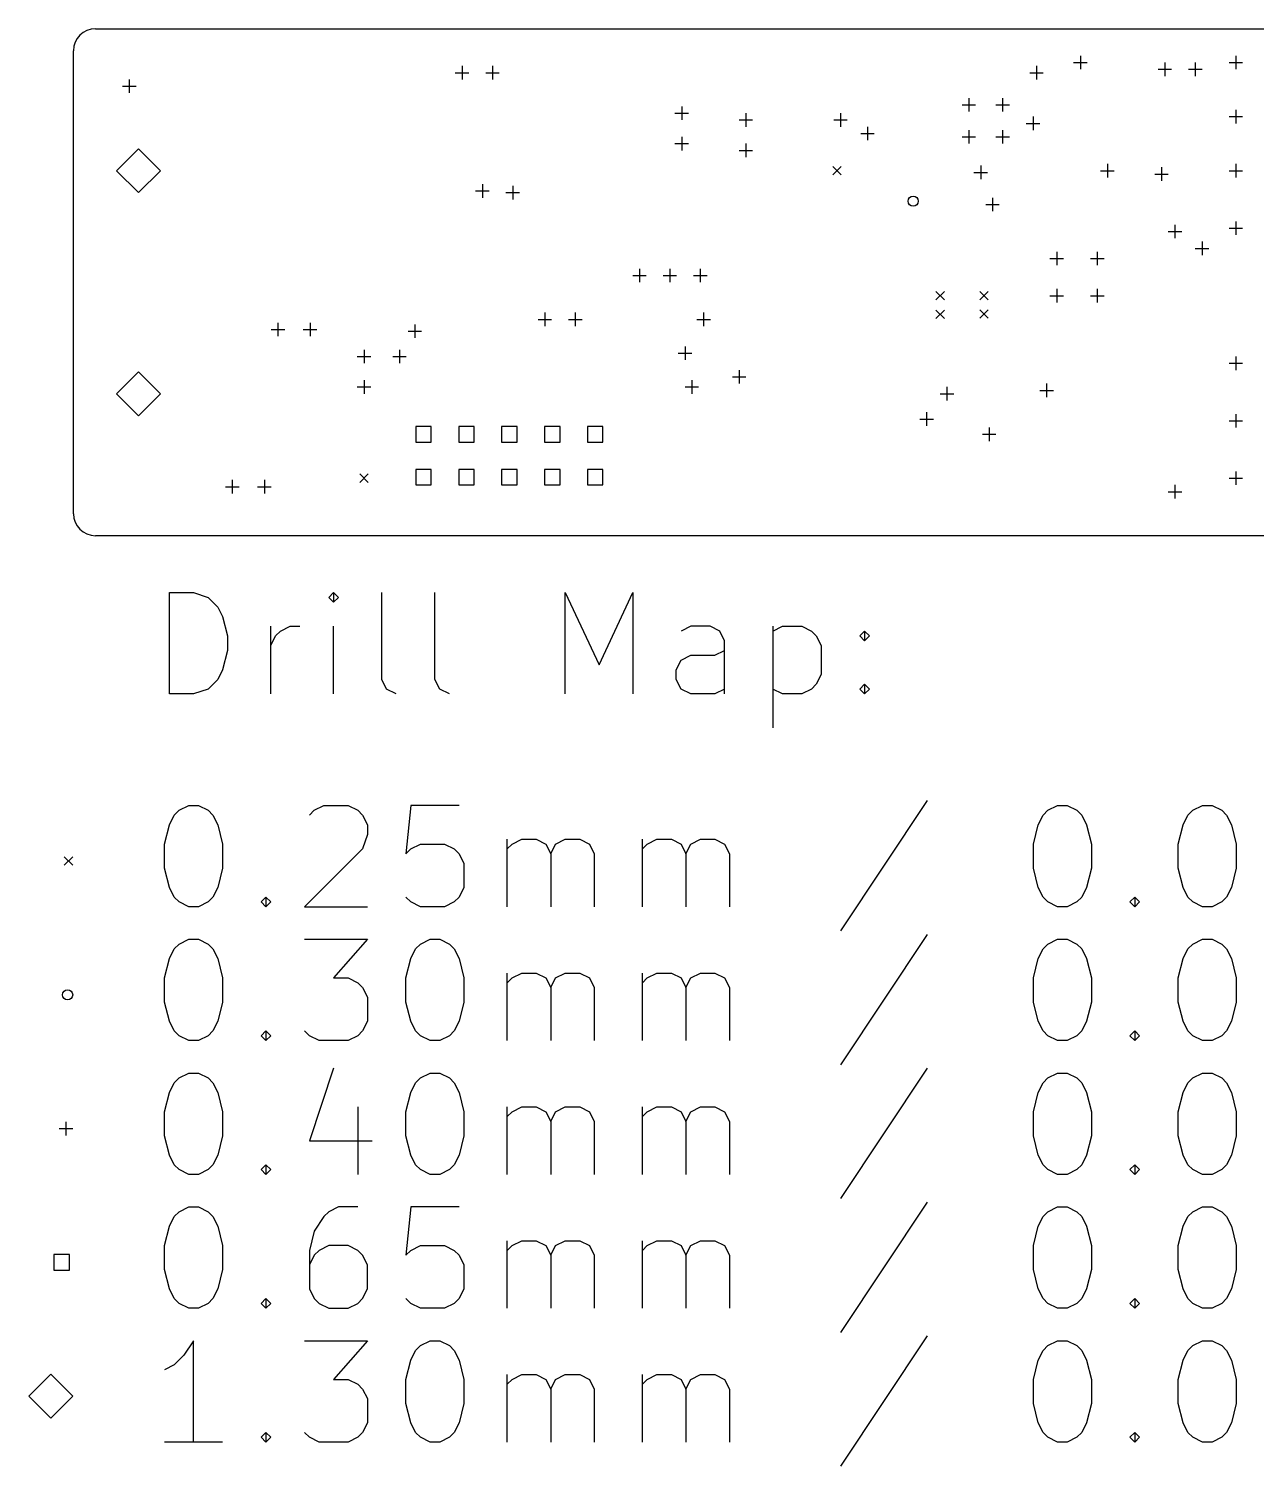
# Model space of a CAD drawing. Extents: x 88.6 to 158.5, y -108.8 to -65.8.
# Drawn here: x 88.62 to 124.96, y -108.34 to -65.8 of the extents above; entities that cross this region are included whole.
import ezdxf

# ---------------------------------------------------------------- set-up
doc = ezdxf.new("R2010")
doc.units = 0
doc.layers.add('BLACK', color=7, linetype='CONTINUOUS')

msp = doc.modelspace()

# ---------------------------------------------------------------- linework, layer by layer
at = {"layer": 'BLACK', "linetype": 'CONTINUOUS'}
for p, q in [((90.6, -65.8), (135.3, -65.8)), ((89.95, -80.15), (89.95, -66.45)), ((119.75, -66.6), (119.75, -67)), ((124.35, -66.6), (124.35, -67)), ((101.25, -67.1), (101.65, -67.1)), ((101.45, -66.9), (101.45, -67.3)), ((102.15, -67.1), (102.55, -67.1)), ((102.35, -66.9), (102.35, -67.3)), ((118.25, -67.1), (118.65, -67.1)), ((118.45, -66.9), (118.45, -67.3)), ((119.55, -66.8), (119.95, -66.8)), ((122.05, -67), (122.45, -67)), ((122.25, -66.8), (122.25, -67.2)), ((122.95, -67), (123.35, -67)), ((123.15, -66.8), (123.15, -67.2)), ((124.15, -66.8), (124.55, -66.8)), ((91.4, -67.5), (91.8, -67.5)), ((91.6, -67.3), (91.6, -67.7)), ((116.25, -68.05), (116.65, -68.05)), ((116.45, -67.85), (116.45, -68.25)), ((117.25, -68.05), (117.65, -68.05)), ((117.45, -67.85), (117.45, -68.25)), ((107.75, -68.3), (108.15, -68.3)), ((107.95, -68.1), (107.95, -68.5)), ((109.85, -68.3), (109.85, -68.7)), ((112.65, -68.3), (112.65, -68.7)), ((118.35, -68.4), (118.35, -68.8)), ((124.15, -68.4), (124.55, -68.4)), ((124.35, -68.2), (124.35, -68.6)), ((109.65, -68.5), (110.05, -68.5)), ((112.45, -68.5), (112.85, -68.5)), ((113.25, -68.9), (113.65, -68.9)), ((113.45, -68.7), (113.45, -69.1)), ((116.45, -68.8), (116.45, -69.2)), ((117.45, -68.8), (117.45, -69.2)), ((118.15, -68.6), (118.55, -68.6)), ((107.75, -69.2), (108.15, -69.2)), ((107.95, -69), (107.95, -69.4)), ((109.85, -69.2), (109.85, -69.6)), ((116.25, -69), (116.65, -69)), ((117.25, -69), (117.65, -69)), ((91.875, -69.35), (91.225, -70)), ((92.525, -70), (91.875, -69.35)), ((109.65, -69.4), (110.05, -69.4)), ((91.225, -70), (91.875, -70.65)), ((91.875, -70.65), (92.525, -70)), ((112.425, -69.875), (112.675, -70.125)), ((112.675, -69.875), (112.425, -70.125)), ((116.6, -70.05), (117, -70.05)), ((116.8, -69.85), (116.8, -70.25)), ((120.35, -70), (120.75, -70)), ((120.55, -69.8), (120.55, -70.2)), ((121.95, -70.1), (122.35, -70.1)), ((122.15, -69.9), (122.15, -70.3)), ((124.15, -70), (124.55, -70)), ((124.35, -69.8), (124.35, -70.2)), ((101.85, -70.6), (102.25, -70.6)), ((102.05, -70.4), (102.05, -70.8)), ((102.95, -70.45), (102.95, -70.85)), ((102.75, -70.65), (103.15, -70.65)), ((116.95, -71), (117.35, -71)), ((117.15, -70.8), (117.15, -71.2)), ((122.35, -71.8), (122.75, -71.8)), ((122.55, -71.6), (122.55, -72)), ((124.15, -71.7), (124.55, -71.7)), ((124.35, -71.5), (124.35, -71.9)), ((123.15, -72.3), (123.55, -72.3)), ((123.35, -72.1), (123.35, -72.5)), ((118.85, -72.6), (119.25, -72.6)), ((119.05, -72.4), (119.05, -72.8)), ((120.05, -72.6), (120.45, -72.6)), ((120.25, -72.4), (120.25, -72.8)), ((106.5, -73.1), (106.9, -73.1)), ((106.7, -72.9), (106.7, -73.3)), ((107.4, -73.1), (107.8, -73.1)), ((107.6, -72.9), (107.6, -73.3)), ((108.3, -73.1), (108.7, -73.1)), ((108.5, -72.9), (108.5, -73.3)), ((115.475, -73.575), (115.725, -73.825)), ((115.725, -73.575), (115.475, -73.825)), ((116.775, -73.575), (117.025, -73.825)), ((117.025, -73.575), (116.775, -73.825)), ((119.05, -73.5), (119.05, -73.9)), ((120.25, -73.5), (120.25, -73.9)), ((118.85, -73.7), (119.25, -73.7)), ((120.05, -73.7), (120.45, -73.7)), ((103.7, -74.4), (104.1, -74.4)), ((103.9, -74.2), (103.9, -74.6)), ((104.6, -74.4), (105, -74.4)), ((104.8, -74.2), (104.8, -74.6)), ((108.4, -74.4), (108.8, -74.4)), ((108.6, -74.2), (108.6, -74.6)), ((115.475, -74.125), (115.725, -74.375)), ((115.725, -74.125), (115.475, -74.375)), ((116.775, -74.115), (117.025, -74.365)), ((117.025, -74.115), (116.775, -74.365)), ((95.8, -74.7), (96.2, -74.7)), ((96, -74.5), (96, -74.9)), ((96.75, -74.7), (97.15, -74.7)), ((96.95, -74.5), (96.95, -74.9)), ((99.85, -74.75), (100.25, -74.75)), ((100.05, -74.55), (100.05, -74.95)), ((108.05, -75.2), (108.05, -75.6)), ((98.35, -75.5), (98.75, -75.5)), ((98.55, -75.3), (98.55, -75.7)), ((99.4, -75.5), (99.8, -75.5)), ((99.6, -75.3), (99.6, -75.7)), ((107.85, -75.4), (108.25, -75.4)), ((124.15, -75.7), (124.55, -75.7)), ((124.35, -75.5), (124.35, -75.9)), ((91.875, -75.95), (91.225, -76.6)), ((92.525, -76.6), (91.875, -75.95)), ((109.45, -76.1), (109.85, -76.1)), ((109.65, -75.9), (109.65, -76.3)), ((98.35, -76.4), (98.75, -76.4)), ((98.55, -76.2), (98.55, -76.6)), ((108.05, -76.4), (108.45, -76.4)), ((108.25, -76.2), (108.25, -76.6)), ((115.8, -76.4), (115.8, -76.8)), ((118.55, -76.5), (118.95, -76.5)), ((118.75, -76.3), (118.75, -76.7)), ((91.225, -76.6), (91.875, -77.25)), ((91.875, -77.25), (92.525, -76.6)), ((115.6, -76.6), (116, -76.6)), ((115, -77.35), (115.4, -77.35)), ((115.2, -77.15), (115.2, -77.55)), ((124.15, -77.4), (124.55, -77.4)), ((124.35, -77.2), (124.35, -77.6)), ((100.54, -77.5702), (100.08, -77.5702)), ((100.08, -77.5702), (100.08, -78.0298)), ((100.54, -78.0298), (100.54, -77.5702)), ((101.81, -77.5702), (101.35, -77.5702)), ((101.35, -77.5702), (101.35, -78.0298)), ((101.81, -78.0298), (101.81, -77.5702)), ((103.08, -77.5702), (102.62, -77.5702)), ((102.62, -77.5702), (102.62, -78.0298)), ((103.08, -78.0298), (103.08, -77.5702)), ((104.35, -77.5702), (103.89, -77.5702)), ((103.89, -77.5702), (103.89, -78.0298)), ((104.35, -78.0298), (104.35, -77.5702)), ((105.62, -77.5702), (105.16, -77.5702)), ((105.16, -77.5702), (105.16, -78.0298)), ((105.62, -78.0298), (105.62, -77.5702)), ((116.85, -77.8), (117.25, -77.8)), ((117.05, -77.6), (117.05, -78)), ((100.08, -78.0298), (100.54, -78.0298)), ((101.35, -78.0298), (101.81, -78.0298)), ((102.62, -78.0298), (103.08, -78.0298)), ((103.89, -78.0298), (104.35, -78.0298)), ((105.16, -78.0298), (105.62, -78.0298)), ((98.425, -78.975), (98.675, -79.225)), ((98.675, -78.975), (98.425, -79.225)), ((100.54, -78.8402), (100.08, -78.8402)), ((100.08, -78.8402), (100.08, -79.2998)), ((100.54, -79.2998), (100.54, -78.8402)), ((101.81, -78.8402), (101.35, -78.8402)), ((101.35, -78.8402), (101.35, -79.2998)), ((101.81, -79.2998), (101.81, -78.8402)), ((103.08, -78.8402), (102.62, -78.8402)), ((102.62, -78.8402), (102.62, -79.2998)), ((103.08, -79.2998), (103.08, -78.8402)), ((104.35, -78.8402), (103.89, -78.8402)), ((103.89, -78.8402), (103.89, -79.2998)), ((104.35, -79.2998), (104.35, -78.8402)), ((105.62, -78.8402), (105.16, -78.8402)), ((105.16, -78.8402), (105.16, -79.2998)), ((105.62, -79.2998), (105.62, -78.8402)), ((124.15, -79.1), (124.55, -79.1)), ((124.35, -78.9), (124.35, -79.3)), ((94.45, -79.35), (94.85, -79.35)), ((94.65, -79.15), (94.65, -79.55)), ((95.4, -79.35), (95.8, -79.35)), ((95.6, -79.15), (95.6, -79.55)), ((100.08, -79.2998), (100.54, -79.2998)), ((101.35, -79.2998), (101.81, -79.2998)), ((102.62, -79.2998), (103.08, -79.2998)), ((103.89, -79.2998), (104.35, -79.2998)), ((105.16, -79.2998), (105.62, -79.2998)), ((122.35, -79.5), (122.75, -79.5)), ((122.55, -79.3), (122.55, -79.7)), ((135.3, -80.8), (90.6, -80.8)), ((92.7893, -85.4821), (92.7893, -82.4821)), ((92.7893, -82.4821), (93.5036, -82.4821)), ((93.5036, -82.4821), (93.9321, -82.625)), ((97.6464, -82.4821), (97.5036, -82.625)), ((97.7893, -82.625), (97.6464, -82.4821)), ((97.6464, -82.4821), (97.6464, -82.7679)), ((99.075, -85.0536), (99.075, -82.4821)), ((100.646, -85.0536), (100.646, -82.4821)), ((104.504, -85.4821), (104.504, -82.4821)), ((104.504, -82.4821), (105.504, -84.625)), ((105.504, -84.625), (106.504, -82.4821)), ((106.504, -82.4821), (106.504, -85.4821)), ((93.9321, -82.625), (94.2179, -82.9107)), ((94.2179, -82.9107), (94.3607, -83.1964)), ((97.5036, -82.625), (97.6464, -82.7679)), ((97.6464, -82.7679), (97.7893, -82.625)), ((94.3607, -83.1964), (94.5036, -83.7679)), ((94.5036, -83.7679), (94.5036, -84.1964)), ((95.7893, -85.4821), (95.7893, -83.4821)), ((95.7893, -84.0536), (95.9321, -83.7679)), ((95.9321, -83.7679), (96.075, -83.625)), ((96.075, -83.625), (96.3607, -83.4821)), ((96.3607, -83.4821), (96.6464, -83.4821)), ((97.6464, -85.4821), (97.6464, -83.4821)), ((108.218, -83.4821), (107.932, -83.625)), ((108.789, -83.4821), (108.218, -83.4821)), ((109.075, -83.625), (108.789, -83.4821)), ((109.218, -83.9107), (109.075, -83.625)), ((110.646, -83.4821), (110.646, -86.4821)), ((110.646, -83.625), (110.932, -83.4821)), ((110.932, -83.4821), (111.504, -83.4821)), ((111.504, -83.4821), (111.789, -83.625)), ((111.789, -83.625), (111.932, -83.7679)), ((111.932, -83.7679), (112.075, -84.0536)), ((113.218, -83.7679), (113.361, -83.625)), ((113.361, -83.9107), (113.218, -83.7679)), ((113.361, -83.625), (113.504, -83.7679)), ((113.361, -83.625), (113.361, -83.9107)), ((113.504, -83.7679), (113.361, -83.9107)), ((94.5036, -84.1964), (94.3607, -84.7679)), ((108.932, -84.3393), (109.218, -84.1964)), ((109.218, -85.4821), (109.218, -83.9107)), ((112.075, -84.0536), (112.075, -84.9107)), ((107.789, -84.7679), (107.932, -84.4821)), ((107.932, -84.4821), (108.218, -84.3393)), ((108.218, -84.3393), (108.932, -84.3393)), ((94.2179, -85.0536), (93.9321, -85.3393)), ((94.3607, -84.7679), (94.2179, -85.0536)), ((99.2179, -85.3393), (99.075, -85.0536)), ((100.789, -85.3393), (100.646, -85.0536)), ((107.789, -85.0536), (107.789, -84.7679)), ((107.932, -85.3393), (107.789, -85.0536)), ((112.075, -84.9107), (111.932, -85.1964)), ((93.5036, -85.4821), (92.7893, -85.4821)), ((93.9321, -85.3393), (93.5036, -85.4821)), ((99.5036, -85.4821), (99.2179, -85.3393)), ((101.075, -85.4821), (100.789, -85.3393)), ((108.218, -85.4821), (107.932, -85.3393)), ((108.932, -85.4821), (108.218, -85.4821)), ((109.218, -85.3393), (108.932, -85.4821)), ((110.932, -85.4821), (110.646, -85.3393)), ((111.504, -85.4821), (110.932, -85.4821)), ((111.789, -85.3393), (111.504, -85.4821)), ((111.932, -85.1964), (111.789, -85.3393)), ((113.218, -85.3393), (113.361, -85.1964)), ((113.361, -85.4821), (113.218, -85.3393)), ((113.361, -85.1964), (113.504, -85.3393)), ((113.361, -85.1964), (113.361, -85.4821)), ((113.504, -85.3393), (113.361, -85.4821)), ((93.075, -88.925), (93.3607, -88.7821)), ((93.3607, -88.7821), (93.6464, -88.7821)), ((93.6464, -88.7821), (93.9321, -88.925)), ((97.075, -88.925), (97.3607, -88.7821)), ((97.3607, -88.7821), (98.075, -88.7821)), ((98.075, -88.7821), (98.3607, -88.925)), ((99.9321, -88.7821), (99.7893, -90.2107)), ((101.361, -88.7821), (99.9321, -88.7821)), ((115.218, -88.6393), (112.646, -92.4964)), ((118.789, -88.925), (119.075, -88.7821)), ((119.075, -88.7821), (119.361, -88.7821)), ((119.361, -88.7821), (119.646, -88.925)), ((123.075, -88.925), (123.361, -88.7821)), ((123.361, -88.7821), (123.646, -88.7821)), ((123.646, -88.7821), (123.932, -88.925)), ((92.7893, -89.3536), (92.9321, -89.0679)), ((92.9321, -89.0679), (93.075, -88.925)), ((93.9321, -88.925), (94.075, -89.0679)), ((94.075, -89.0679), (94.2179, -89.3536)), ((96.9321, -89.0679), (97.075, -88.925)), ((98.3607, -88.925), (98.5036, -89.0679)), ((98.5036, -89.0679), (98.6464, -89.3536)), ((118.504, -89.3536), (118.646, -89.0679)), ((118.646, -89.0679), (118.789, -88.925)), ((119.646, -88.925), (119.789, -89.0679)), ((119.789, -89.0679), (119.932, -89.3536)), ((122.789, -89.3536), (122.932, -89.0679)), ((122.932, -89.0679), (123.075, -88.925)), ((123.932, -88.925), (124.075, -89.0679)), ((124.075, -89.0679), (124.218, -89.3536)), ((92.6464, -89.925), (92.7893, -89.3536)), ((94.2179, -89.3536), (94.3607, -89.925)), ((98.6464, -89.6393), (98.5036, -90.0679)), ((98.6464, -89.3536), (98.6464, -89.6393)), ((118.361, -89.925), (118.504, -89.3536)), ((119.932, -89.3536), (120.075, -89.925)), ((122.646, -89.925), (122.789, -89.3536)), ((124.218, -89.3536), (124.361, -89.925)), ((92.6464, -90.6393), (92.6464, -89.925)), ((94.3607, -89.925), (94.3607, -90.6393)), ((98.5036, -90.0679), (96.7893, -91.7821)), ((99.7893, -90.2107), (99.9321, -90.0679)), ((99.9321, -90.0679), (100.218, -89.925)), ((100.218, -89.925), (100.932, -89.925)), ((100.932, -89.925), (101.218, -90.0679)), ((101.218, -90.0679), (101.361, -90.2107)), ((102.789, -91.7821), (102.789, -89.7821)), ((102.789, -90.0679), (102.932, -89.925)), ((102.932, -89.925), (103.218, -89.7821)), ((103.218, -89.7821), (103.646, -89.7821)), ((103.646, -89.7821), (103.932, -89.925)), ((103.932, -89.925), (104.075, -90.2107)), ((104.075, -90.2107), (104.218, -89.925)), ((104.218, -89.925), (104.504, -89.7821)), ((104.504, -89.7821), (104.932, -89.7821)), ((104.932, -89.7821), (105.218, -89.925)), ((105.218, -89.925), (105.361, -90.2107)), ((106.789, -91.7821), (106.789, -89.7821)), ((106.789, -90.0679), (106.932, -89.925)), ((106.932, -89.925), (107.218, -89.7821)), ((107.218, -89.7821), (107.646, -89.7821)), ((107.646, -89.7821), (107.932, -89.925)), ((107.932, -89.925), (108.075, -90.2107)), ((108.075, -90.2107), (108.218, -89.925)), ((108.218, -89.925), (108.504, -89.7821)), ((108.504, -89.7821), (108.932, -89.7821)), ((108.932, -89.7821), (109.218, -89.925)), ((109.218, -89.925), (109.361, -90.2107)), ((118.361, -90.6393), (118.361, -89.925)), ((120.075, -89.925), (120.075, -90.6393)), ((122.646, -90.6393), (122.646, -89.925)), ((124.361, -89.925), (124.361, -90.6393)), ((89.675, -90.3), (89.925, -90.55)), ((89.925, -90.3), (89.675, -90.55)), ((101.361, -90.2107), (101.504, -90.4964)), ((101.504, -90.4964), (101.504, -91.2107)), ((104.075, -90.2107), (104.075, -91.7821)), ((105.361, -90.2107), (105.361, -91.7821)), ((108.075, -90.2107), (108.075, -91.7821)), ((109.361, -90.2107), (109.361, -91.7821)), ((92.7893, -91.2107), (92.6464, -90.6393)), ((94.3607, -90.6393), (94.2179, -91.2107)), ((118.504, -91.2107), (118.361, -90.6393)), ((120.075, -90.6393), (119.932, -91.2107)), ((122.789, -91.2107), (122.646, -90.6393)), ((124.361, -90.6393), (124.218, -91.2107)), ((92.9321, -91.4964), (92.7893, -91.2107)), ((94.2179, -91.2107), (94.075, -91.4964)), ((101.504, -91.2107), (101.361, -91.4964)), ((118.646, -91.4964), (118.504, -91.2107)), ((119.932, -91.2107), (119.789, -91.4964)), ((122.932, -91.4964), (122.789, -91.2107)), ((124.218, -91.2107), (124.075, -91.4964)), ((93.075, -91.6393), (92.9321, -91.4964)), ((93.3607, -91.7821), (93.075, -91.6393)), ((93.6464, -91.7821), (93.3607, -91.7821)), ((93.9321, -91.6393), (93.6464, -91.7821)), ((94.075, -91.4964), (93.9321, -91.6393)), ((95.5036, -91.6393), (95.6464, -91.4964)), ((95.6464, -91.7821), (95.5036, -91.6393)), ((95.6464, -91.4964), (95.7893, -91.6393)), ((95.6464, -91.4964), (95.6464, -91.7821)), ((95.7893, -91.6393), (95.6464, -91.7821)), ((96.7893, -91.7821), (98.6464, -91.7821)), ((99.9321, -91.6393), (99.7893, -91.4964)), ((100.218, -91.7821), (99.9321, -91.6393)), ((100.932, -91.7821), (100.218, -91.7821)), ((101.218, -91.6393), (100.932, -91.7821)), ((101.361, -91.4964), (101.218, -91.6393)), ((118.789, -91.6393), (118.646, -91.4964)), ((119.075, -91.7821), (118.789, -91.6393)), ((119.361, -91.7821), (119.075, -91.7821)), ((119.646, -91.6393), (119.361, -91.7821)), ((119.789, -91.4964), (119.646, -91.6393)), ((121.218, -91.6393), (121.361, -91.4964)), ((121.361, -91.7821), (121.218, -91.6393)), ((121.361, -91.4964), (121.504, -91.6393)), ((121.361, -91.4964), (121.361, -91.7821)), ((121.504, -91.6393), (121.361, -91.7821)), ((123.075, -91.6393), (122.932, -91.4964)), ((123.361, -91.7821), (123.075, -91.6393)), ((123.646, -91.7821), (123.361, -91.7821)), ((123.932, -91.6393), (123.646, -91.7821)), ((124.075, -91.4964), (123.932, -91.6393)), ((115.218, -92.5993), (112.646, -96.4564)), ((92.7893, -93.3136), (92.9321, -93.0279)), ((92.9321, -93.0279), (93.075, -92.885)), ((93.075, -92.885), (93.3607, -92.7421)), ((93.3607, -92.7421), (93.6464, -92.7421)), ((93.6464, -92.7421), (93.9321, -92.885)), ((93.9321, -92.885), (94.075, -93.0279)), ((94.075, -93.0279), (94.2179, -93.3136)), ((96.7893, -92.7421), (98.6464, -92.7421)), ((98.6464, -92.7421), (97.6464, -93.885)), ((99.9321, -93.3136), (100.075, -93.0279)), ((100.075, -93.0279), (100.218, -92.885)), ((100.218, -92.885), (100.504, -92.7421)), ((100.504, -92.7421), (100.789, -92.7421)), ((100.789, -92.7421), (101.075, -92.885)), ((101.075, -92.885), (101.218, -93.0279)), ((101.218, -93.0279), (101.361, -93.3136)), ((118.504, -93.3136), (118.646, -93.0279)), ((118.646, -93.0279), (118.789, -92.885)), ((118.789, -92.885), (119.075, -92.7421)), ((119.075, -92.7421), (119.361, -92.7421)), ((119.361, -92.7421), (119.646, -92.885)), ((119.646, -92.885), (119.789, -93.0279)), ((119.789, -93.0279), (119.932, -93.3136)), ((122.789, -93.3136), (122.932, -93.0279)), ((122.932, -93.0279), (123.075, -92.885)), ((123.075, -92.885), (123.361, -92.7421)), ((123.361, -92.7421), (123.646, -92.7421)), ((123.646, -92.7421), (123.932, -92.885)), ((123.932, -92.885), (124.075, -93.0279)), ((124.075, -93.0279), (124.218, -93.3136)), ((92.6464, -93.885), (92.7893, -93.3136)), ((94.2179, -93.3136), (94.3607, -93.885)), ((99.7893, -93.885), (99.9321, -93.3136)), ((101.361, -93.3136), (101.504, -93.885)), ((118.361, -93.885), (118.504, -93.3136)), ((119.932, -93.3136), (120.075, -93.885)), ((122.646, -93.885), (122.789, -93.3136)), ((124.218, -93.3136), (124.361, -93.885)), ((92.6464, -94.5993), (92.6464, -93.885)), ((94.3607, -93.885), (94.3607, -94.5993)), ((97.6464, -93.885), (98.075, -93.885)), ((98.075, -93.885), (98.3607, -94.0279)), ((99.7893, -94.5993), (99.7893, -93.885)), ((101.504, -93.885), (101.504, -94.5993)), ((102.789, -95.7421), (102.789, -93.7421)), ((102.789, -94.0279), (102.932, -93.885)), ((102.932, -93.885), (103.218, -93.7421)), ((103.218, -93.7421), (103.646, -93.7421)), ((103.646, -93.7421), (103.932, -93.885)), ((103.932, -93.885), (104.075, -94.1707)), ((104.075, -94.1707), (104.218, -93.885)), ((104.218, -93.885), (104.504, -93.7421)), ((104.504, -93.7421), (104.932, -93.7421)), ((104.932, -93.7421), (105.218, -93.885)), ((105.218, -93.885), (105.361, -94.1707)), ((106.789, -95.7421), (106.789, -93.7421)), ((106.789, -94.0279), (106.932, -93.885)), ((106.932, -93.885), (107.218, -93.7421)), ((107.218, -93.7421), (107.646, -93.7421)), ((107.646, -93.7421), (107.932, -93.885)), ((107.932, -93.885), (108.075, -94.1707)), ((108.075, -94.1707), (108.218, -93.885)), ((108.218, -93.885), (108.504, -93.7421)), ((108.504, -93.7421), (108.932, -93.7421)), ((108.932, -93.7421), (109.218, -93.885)), ((109.218, -93.885), (109.361, -94.1707)), ((118.361, -94.5993), (118.361, -93.885)), ((120.075, -93.885), (120.075, -94.5993)), ((122.646, -94.5993), (122.646, -93.885)), ((124.361, -93.885), (124.361, -94.5993)), ((98.3607, -94.0279), (98.5036, -94.1707)), ((98.5036, -94.1707), (98.6464, -94.4564)), ((104.075, -94.1707), (104.075, -95.7421)), ((105.361, -94.1707), (105.361, -95.7421)), ((108.075, -94.1707), (108.075, -95.7421)), ((109.361, -94.1707), (109.361, -95.7421)), ((92.7893, -95.1707), (92.6464, -94.5993)), ((94.3607, -94.5993), (94.2179, -95.1707)), ((98.6464, -94.4564), (98.6464, -95.1707)), ((99.9321, -95.1707), (99.7893, -94.5993)), ((101.504, -94.5993), (101.361, -95.1707)), ((118.504, -95.1707), (118.361, -94.5993)), ((120.075, -94.5993), (119.932, -95.1707)), ((122.789, -95.1707), (122.646, -94.5993)), ((124.361, -94.5993), (124.218, -95.1707)), ((92.9321, -95.4564), (92.7893, -95.1707)), ((94.2179, -95.1707), (94.075, -95.4564)), ((98.6464, -95.1707), (98.5036, -95.4564)), ((100.075, -95.4564), (99.9321, -95.1707)), ((101.361, -95.1707), (101.218, -95.4564)), ((118.646, -95.4564), (118.504, -95.1707)), ((119.932, -95.1707), (119.789, -95.4564)), ((122.932, -95.4564), (122.789, -95.1707)), ((124.218, -95.1707), (124.075, -95.4564)), ((93.075, -95.5993), (92.9321, -95.4564)), ((93.3607, -95.7421), (93.075, -95.5993)), ((93.9321, -95.5993), (93.6464, -95.7421)), ((94.075, -95.4564), (93.9321, -95.5993)), ((95.5036, -95.5993), (95.6464, -95.4564)), ((95.6464, -95.7421), (95.5036, -95.5993)), ((95.6464, -95.4564), (95.7893, -95.5993)), ((95.6464, -95.4564), (95.6464, -95.7421)), ((95.7893, -95.5993), (95.6464, -95.7421)), ((96.9321, -95.5993), (96.7893, -95.4564)), ((97.2179, -95.7421), (96.9321, -95.5993)), ((98.3607, -95.5993), (98.075, -95.7421)), ((98.5036, -95.4564), (98.3607, -95.5993)), ((100.218, -95.5993), (100.075, -95.4564)), ((100.504, -95.7421), (100.218, -95.5993)), ((101.075, -95.5993), (100.789, -95.7421)), ((101.218, -95.4564), (101.075, -95.5993)), ((118.789, -95.5993), (118.646, -95.4564)), ((119.075, -95.7421), (118.789, -95.5993)), ((119.646, -95.5993), (119.361, -95.7421)), ((119.789, -95.4564), (119.646, -95.5993)), ((121.218, -95.5993), (121.361, -95.4564)), ((121.361, -95.7421), (121.218, -95.5993)), ((121.361, -95.4564), (121.504, -95.5993)), ((121.361, -95.4564), (121.361, -95.7421)), ((121.504, -95.5993), (121.361, -95.7421)), ((123.075, -95.5993), (122.932, -95.4564)), ((123.361, -95.7421), (123.075, -95.5993)), ((123.932, -95.5993), (123.646, -95.7421)), ((124.075, -95.4564), (123.932, -95.5993)), ((93.6464, -95.7421), (93.3607, -95.7421)), ((98.075, -95.7421), (97.2179, -95.7421)), ((100.789, -95.7421), (100.504, -95.7421)), ((119.361, -95.7421), (119.075, -95.7421)), ((123.646, -95.7421), (123.361, -95.7421)), ((92.9321, -96.9879), (93.075, -96.845)), ((93.075, -96.845), (93.3607, -96.7021)), ((93.3607, -96.7021), (93.6464, -96.7021)), ((93.6464, -96.7021), (93.9321, -96.845)), ((93.9321, -96.845), (94.075, -96.9879)), ((97.6464, -96.5593), (96.9321, -98.7021)), ((100.075, -96.9879), (100.218, -96.845)), ((100.218, -96.845), (100.504, -96.7021)), ((100.504, -96.7021), (100.789, -96.7021)), ((100.789, -96.7021), (101.075, -96.845)), ((101.075, -96.845), (101.218, -96.9879)), ((115.218, -96.5593), (112.646, -100.416)), ((118.646, -96.9879), (118.789, -96.845)), ((118.789, -96.845), (119.075, -96.7021)), ((119.075, -96.7021), (119.361, -96.7021)), ((119.361, -96.7021), (119.646, -96.845)), ((119.646, -96.845), (119.789, -96.9879)), ((122.932, -96.9879), (123.075, -96.845)), ((123.075, -96.845), (123.361, -96.7021)), ((123.361, -96.7021), (123.646, -96.7021)), ((123.646, -96.7021), (123.932, -96.845)), ((123.932, -96.845), (124.075, -96.9879)), ((92.6464, -97.845), (92.7893, -97.2736)), ((92.7893, -97.2736), (92.9321, -96.9879)), ((94.075, -96.9879), (94.2179, -97.2736)), ((94.2179, -97.2736), (94.3607, -97.845)), ((99.7893, -97.845), (99.9321, -97.2736)), ((99.9321, -97.2736), (100.075, -96.9879)), ((101.218, -96.9879), (101.361, -97.2736)), ((101.361, -97.2736), (101.504, -97.845)), ((118.361, -97.845), (118.504, -97.2736)), ((118.504, -97.2736), (118.646, -96.9879)), ((119.789, -96.9879), (119.932, -97.2736)), ((119.932, -97.2736), (120.075, -97.845)), ((122.646, -97.845), (122.789, -97.2736)), ((122.789, -97.2736), (122.932, -96.9879)), ((124.075, -96.9879), (124.218, -97.2736)), ((124.218, -97.2736), (124.361, -97.845)), ((98.3607, -97.7021), (98.3607, -99.7021)), ((102.789, -99.7021), (102.789, -97.7021)), ((102.932, -97.845), (103.218, -97.7021)), ((103.218, -97.7021), (103.646, -97.7021)), ((103.646, -97.7021), (103.932, -97.845)), ((104.218, -97.845), (104.504, -97.7021)), ((104.504, -97.7021), (104.932, -97.7021)), ((104.932, -97.7021), (105.218, -97.845)), ((106.789, -99.7021), (106.789, -97.7021)), ((106.932, -97.845), (107.218, -97.7021)), ((107.218, -97.7021), (107.646, -97.7021)), ((107.646, -97.7021), (107.932, -97.845)), ((108.218, -97.845), (108.504, -97.7021)), ((108.504, -97.7021), (108.932, -97.7021)), ((108.932, -97.7021), (109.218, -97.845)), ((89.725, -98.145), (89.725, -98.545)), ((92.6464, -98.5593), (92.6464, -97.845)), ((94.3607, -97.845), (94.3607, -98.5593)), ((99.7893, -98.5593), (99.7893, -97.845)), ((101.504, -97.845), (101.504, -98.5593)), ((102.789, -97.9879), (102.932, -97.845)), ((103.932, -97.845), (104.075, -98.1307)), ((104.075, -98.1307), (104.218, -97.845)), ((104.075, -98.1307), (104.075, -99.7021)), ((105.218, -97.845), (105.361, -98.1307)), ((105.361, -98.1307), (105.361, -99.7021)), ((106.789, -97.9879), (106.932, -97.845)), ((107.932, -97.845), (108.075, -98.1307)), ((108.075, -98.1307), (108.218, -97.845)), ((108.075, -98.1307), (108.075, -99.7021)), ((109.218, -97.845), (109.361, -98.1307)), ((109.361, -98.1307), (109.361, -99.7021)), ((118.361, -98.5593), (118.361, -97.845)), ((120.075, -97.845), (120.075, -98.5593)), ((122.646, -98.5593), (122.646, -97.845)), ((124.361, -97.845), (124.361, -98.5593)), ((89.525, -98.345), (89.925, -98.345)), ((92.7893, -99.1307), (92.6464, -98.5593)), ((94.3607, -98.5593), (94.2179, -99.1307)), ((99.9321, -99.1307), (99.7893, -98.5593)), ((101.504, -98.5593), (101.361, -99.1307)), ((118.504, -99.1307), (118.361, -98.5593)), ((120.075, -98.5593), (119.932, -99.1307)), ((122.789, -99.1307), (122.646, -98.5593)), ((124.361, -98.5593), (124.218, -99.1307)), ((96.9321, -98.7021), (98.7893, -98.7021)), ((92.9321, -99.4164), (92.7893, -99.1307)), ((93.075, -99.5593), (92.9321, -99.4164)), ((94.075, -99.4164), (93.9321, -99.5593)), ((94.2179, -99.1307), (94.075, -99.4164)), ((95.5036, -99.5593), (95.6464, -99.4164)), ((95.6464, -99.4164), (95.7893, -99.5593)), ((95.6464, -99.4164), (95.6464, -99.7021)), ((100.075, -99.4164), (99.9321, -99.1307)), ((100.218, -99.5593), (100.075, -99.4164)), ((101.218, -99.4164), (101.075, -99.5593)), ((101.361, -99.1307), (101.218, -99.4164)), ((118.646, -99.4164), (118.504, -99.1307)), ((118.789, -99.5593), (118.646, -99.4164)), ((119.789, -99.4164), (119.646, -99.5593)), ((119.932, -99.1307), (119.789, -99.4164)), ((121.218, -99.5593), (121.361, -99.4164)), ((121.361, -99.4164), (121.504, -99.5593)), ((121.361, -99.4164), (121.361, -99.7021)), ((122.932, -99.4164), (122.789, -99.1307)), ((123.075, -99.5593), (122.932, -99.4164)), ((124.075, -99.4164), (123.932, -99.5593)), ((124.218, -99.1307), (124.075, -99.4164)), ((93.3607, -99.7021), (93.075, -99.5593)), ((93.6464, -99.7021), (93.3607, -99.7021)), ((93.9321, -99.5593), (93.6464, -99.7021)), ((95.6464, -99.7021), (95.5036, -99.5593)), ((95.7893, -99.5593), (95.6464, -99.7021)), ((100.504, -99.7021), (100.218, -99.5593)), ((100.789, -99.7021), (100.504, -99.7021)), ((101.075, -99.5593), (100.789, -99.7021)), ((119.075, -99.7021), (118.789, -99.5593)), ((119.361, -99.7021), (119.075, -99.7021)), ((119.646, -99.5593), (119.361, -99.7021)), ((121.361, -99.7021), (121.218, -99.5593)), ((121.504, -99.5593), (121.361, -99.7021)), ((123.361, -99.7021), (123.075, -99.5593)), ((123.646, -99.7021), (123.361, -99.7021)), ((123.932, -99.5593), (123.646, -99.7021)), ((92.9321, -100.948), (93.075, -100.805)), ((93.075, -100.805), (93.3607, -100.662)), ((93.3607, -100.662), (93.6464, -100.662)), ((93.6464, -100.662), (93.9321, -100.805)), ((93.9321, -100.805), (94.075, -100.948)), ((97.5036, -100.805), (97.3607, -100.948)), ((97.7893, -100.662), (97.5036, -100.805)), ((98.3607, -100.662), (97.7893, -100.662)), ((99.9321, -100.662), (99.7893, -102.091)), ((101.361, -100.662), (99.9321, -100.662)), ((115.218, -100.519), (112.646, -104.376)), ((118.646, -100.948), (118.789, -100.805)), ((118.789, -100.805), (119.075, -100.662)), ((119.075, -100.662), (119.361, -100.662)), ((119.361, -100.662), (119.646, -100.805)), ((119.646, -100.805), (119.789, -100.948)), ((122.932, -100.948), (123.075, -100.805)), ((123.075, -100.805), (123.361, -100.662)), ((123.361, -100.662), (123.646, -100.662)), ((123.646, -100.662), (123.932, -100.805)), ((123.932, -100.805), (124.075, -100.948)), ((92.6464, -101.805), (92.7893, -101.234)), ((92.7893, -101.234), (92.9321, -100.948)), ((94.075, -100.948), (94.2179, -101.234)), ((94.2179, -101.234), (94.3607, -101.805)), ((97.3607, -100.948), (97.075, -101.376)), ((118.361, -101.805), (118.504, -101.234)), ((118.504, -101.234), (118.646, -100.948)), ((119.789, -100.948), (119.932, -101.234)), ((119.932, -101.234), (120.075, -101.805)), ((122.646, -101.805), (122.789, -101.234)), ((122.789, -101.234), (122.932, -100.948)), ((124.075, -100.948), (124.218, -101.234)), ((124.218, -101.234), (124.361, -101.805)), ((97.075, -101.376), (96.9321, -101.948)), ((89.8298, -102.075), (89.3702, -102.075)), ((89.3702, -102.075), (89.3702, -102.535)), ((89.8298, -102.535), (89.8298, -102.075)), ((92.6464, -102.519), (92.6464, -101.805)), ((94.3607, -101.805), (94.3607, -102.519)), ((96.9321, -101.948), (96.9321, -103.091)), ((97.2179, -101.948), (97.075, -102.091)), ((97.5036, -101.805), (97.2179, -101.948)), ((98.075, -101.805), (97.5036, -101.805)), ((98.3607, -101.948), (98.075, -101.805)), ((98.5036, -102.091), (98.3607, -101.948)), ((99.7893, -102.091), (99.9321, -101.948)), ((99.9321, -101.948), (100.218, -101.805)), ((100.218, -101.805), (100.932, -101.805)), ((100.932, -101.805), (101.218, -101.948)), ((101.218, -101.948), (101.361, -102.091)), ((102.789, -103.662), (102.789, -101.662)), ((102.789, -101.948), (102.932, -101.805)), ((102.932, -101.805), (103.218, -101.662)), ((103.218, -101.662), (103.646, -101.662)), ((103.646, -101.662), (103.932, -101.805)), ((103.932, -101.805), (104.075, -102.091)), ((104.075, -102.091), (104.218, -101.805)), ((104.218, -101.805), (104.504, -101.662)), ((104.504, -101.662), (104.932, -101.662)), ((104.932, -101.662), (105.218, -101.805)), ((105.218, -101.805), (105.361, -102.091)), ((106.789, -103.662), (106.789, -101.662)), ((106.789, -101.948), (106.932, -101.805)), ((106.932, -101.805), (107.218, -101.662)), ((107.218, -101.662), (107.646, -101.662)), ((107.646, -101.662), (107.932, -101.805)), ((107.932, -101.805), (108.075, -102.091)), ((108.075, -102.091), (108.218, -101.805)), ((108.218, -101.805), (108.504, -101.662)), ((108.504, -101.662), (108.932, -101.662)), ((108.932, -101.662), (109.218, -101.805)), ((109.218, -101.805), (109.361, -102.091)), ((118.361, -102.519), (118.361, -101.805)), ((120.075, -101.805), (120.075, -102.519)), ((122.646, -102.519), (122.646, -101.805)), ((124.361, -101.805), (124.361, -102.519)), ((97.075, -102.091), (96.9321, -102.376)), ((98.6464, -102.376), (98.5036, -102.091)), ((98.6464, -103.091), (98.6464, -102.376)), ((101.361, -102.091), (101.504, -102.376)), ((101.504, -102.376), (101.504, -103.091)), ((104.075, -102.091), (104.075, -103.662)), ((105.361, -102.091), (105.361, -103.662)), ((108.075, -102.091), (108.075, -103.662)), ((109.361, -102.091), (109.361, -103.662)), ((89.3702, -102.535), (89.8298, -102.535)), ((92.7893, -103.091), (92.6464, -102.519)), ((94.3607, -102.519), (94.2179, -103.091)), ((118.504, -103.091), (118.361, -102.519)), ((120.075, -102.519), (119.932, -103.091)), ((122.789, -103.091), (122.646, -102.519)), ((124.361, -102.519), (124.218, -103.091)), ((92.9321, -103.376), (92.7893, -103.091)), ((94.2179, -103.091), (94.075, -103.376)), ((96.9321, -103.091), (97.075, -103.376)), ((98.5036, -103.376), (98.6464, -103.091)), ((101.504, -103.091), (101.361, -103.376)), ((118.646, -103.376), (118.504, -103.091)), ((119.932, -103.091), (119.789, -103.376)), ((122.932, -103.376), (122.789, -103.091)), ((124.218, -103.091), (124.075, -103.376)), ((93.075, -103.519), (92.9321, -103.376)), ((93.3607, -103.662), (93.075, -103.519)), ((93.6464, -103.662), (93.3607, -103.662)), ((93.9321, -103.519), (93.6464, -103.662)), ((94.075, -103.376), (93.9321, -103.519)), ((95.5036, -103.519), (95.6464, -103.376)), ((95.6464, -103.662), (95.5036, -103.519)), ((95.6464, -103.376), (95.7893, -103.519)), ((95.6464, -103.376), (95.6464, -103.662)), ((95.7893, -103.519), (95.6464, -103.662)), ((97.075, -103.376), (97.2179, -103.519)), ((97.2179, -103.519), (97.5036, -103.662)), ((97.5036, -103.662), (98.075, -103.662)), ((98.075, -103.662), (98.3607, -103.519)), ((98.3607, -103.519), (98.5036, -103.376)), ((99.9321, -103.519), (99.7893, -103.376)), ((100.218, -103.662), (99.9321, -103.519)), ((100.932, -103.662), (100.218, -103.662)), ((101.218, -103.519), (100.932, -103.662)), ((101.361, -103.376), (101.218, -103.519)), ((118.789, -103.519), (118.646, -103.376)), ((119.075, -103.662), (118.789, -103.519)), ((119.361, -103.662), (119.075, -103.662)), ((119.646, -103.519), (119.361, -103.662)), ((119.789, -103.376), (119.646, -103.519)), ((121.218, -103.519), (121.361, -103.376)), ((121.361, -103.662), (121.218, -103.519)), ((121.361, -103.376), (121.504, -103.519)), ((121.361, -103.376), (121.361, -103.662)), ((121.504, -103.519), (121.361, -103.662)), ((123.075, -103.519), (122.932, -103.376)), ((123.361, -103.662), (123.075, -103.519)), ((123.646, -103.662), (123.361, -103.662)), ((123.932, -103.519), (123.646, -103.662)), ((124.075, -103.376), (123.932, -103.519)), ((93.5036, -104.622), (93.2179, -105.051)), ((93.5036, -107.622), (93.5036, -104.622)), ((96.7893, -104.622), (98.6464, -104.622)), ((98.6464, -104.622), (97.6464, -105.765)), ((100.218, -104.765), (100.504, -104.622)), ((100.504, -104.622), (100.789, -104.622)), ((100.789, -104.622), (101.075, -104.765)), ((115.218, -104.479), (112.646, -108.336)), ((118.789, -104.765), (119.075, -104.622)), ((119.075, -104.622), (119.361, -104.622)), ((119.361, -104.622), (119.646, -104.765)), ((123.075, -104.765), (123.361, -104.622)), ((123.361, -104.622), (123.646, -104.622)), ((123.646, -104.622), (123.932, -104.765)), ((93.2179, -105.051), (92.9321, -105.336)), ((99.9321, -105.194), (100.075, -104.908)), ((100.075, -104.908), (100.218, -104.765)), ((101.075, -104.765), (101.218, -104.908)), ((101.218, -104.908), (101.361, -105.194)), ((118.504, -105.194), (118.646, -104.908)), ((118.646, -104.908), (118.789, -104.765)), ((119.646, -104.765), (119.789, -104.908)), ((119.789, -104.908), (119.932, -105.194)), ((122.789, -105.194), (122.932, -104.908)), ((122.932, -104.908), (123.075, -104.765)), ((123.932, -104.765), (124.075, -104.908)), ((124.075, -104.908), (124.218, -105.194)), ((92.9321, -105.336), (92.6464, -105.479)), ((99.7893, -105.765), (99.9321, -105.194)), ((101.361, -105.194), (101.504, -105.765)), ((118.361, -105.765), (118.504, -105.194)), ((119.932, -105.194), (120.075, -105.765)), ((122.646, -105.765), (122.789, -105.194)), ((124.218, -105.194), (124.361, -105.765)), ((89.275, -105.615), (88.625, -106.265)), ((89.925, -106.265), (89.275, -105.615)), ((97.6464, -105.765), (98.075, -105.765)), ((98.075, -105.765), (98.3607, -105.908)), ((98.3607, -105.908), (98.5036, -106.051)), ((99.7893, -106.479), (99.7893, -105.765)), ((101.504, -105.765), (101.504, -106.479)), ((102.789, -107.622), (102.789, -105.622)), ((102.789, -105.908), (102.932, -105.765)), ((102.932, -105.765), (103.218, -105.622)), ((103.218, -105.622), (103.646, -105.622)), ((103.646, -105.622), (103.932, -105.765)), ((103.932, -105.765), (104.075, -106.051)), ((104.075, -106.051), (104.218, -105.765)), ((104.218, -105.765), (104.504, -105.622)), ((104.504, -105.622), (104.932, -105.622)), ((104.932, -105.622), (105.218, -105.765)), ((105.218, -105.765), (105.361, -106.051)), ((106.789, -107.622), (106.789, -105.622)), ((106.789, -105.908), (106.932, -105.765)), ((106.932, -105.765), (107.218, -105.622)), ((107.218, -105.622), (107.646, -105.622)), ((107.646, -105.622), (107.932, -105.765)), ((107.932, -105.765), (108.075, -106.051)), ((108.075, -106.051), (108.218, -105.765)), ((108.218, -105.765), (108.504, -105.622)), ((108.504, -105.622), (108.932, -105.622)), ((108.932, -105.622), (109.218, -105.765)), ((109.218, -105.765), (109.361, -106.051)), ((118.361, -106.479), (118.361, -105.765)), ((120.075, -105.765), (120.075, -106.479)), ((122.646, -106.479), (122.646, -105.765)), ((124.361, -105.765), (124.361, -106.479)), ((88.625, -106.265), (89.275, -106.915)), ((89.275, -106.915), (89.925, -106.265)), ((98.5036, -106.051), (98.6464, -106.336)), ((98.6464, -106.336), (98.6464, -107.051)), ((104.075, -106.051), (104.075, -107.622)), ((105.361, -106.051), (105.361, -107.622)), ((108.075, -106.051), (108.075, -107.622)), ((109.361, -106.051), (109.361, -107.622)), ((99.9321, -107.051), (99.7893, -106.479)), ((101.504, -106.479), (101.361, -107.051)), ((118.504, -107.051), (118.361, -106.479)), ((120.075, -106.479), (119.932, -107.051)), ((122.789, -107.051), (122.646, -106.479)), ((124.361, -106.479), (124.218, -107.051)), ((98.6464, -107.051), (98.5036, -107.336)), ((100.075, -107.336), (99.9321, -107.051)), ((101.361, -107.051), (101.218, -107.336)), ((118.646, -107.336), (118.504, -107.051)), ((119.932, -107.051), (119.789, -107.336)), ((122.932, -107.336), (122.789, -107.051)), ((124.218, -107.051), (124.075, -107.336)), ((95.5036, -107.479), (95.6464, -107.336)), ((95.6464, -107.622), (95.5036, -107.479)), ((95.6464, -107.336), (95.7893, -107.479)), ((95.6464, -107.336), (95.6464, -107.622)), ((95.7893, -107.479), (95.6464, -107.622)), ((96.9321, -107.479), (96.7893, -107.336)), ((97.2179, -107.622), (96.9321, -107.479)), ((98.3607, -107.479), (98.075, -107.622)), ((98.5036, -107.336), (98.3607, -107.479)), ((100.218, -107.479), (100.075, -107.336)), ((100.504, -107.622), (100.218, -107.479)), ((101.075, -107.479), (100.789, -107.622)), ((101.218, -107.336), (101.075, -107.479)), ((118.789, -107.479), (118.646, -107.336)), ((119.075, -107.622), (118.789, -107.479)), ((119.646, -107.479), (119.361, -107.622)), ((119.789, -107.336), (119.646, -107.479)), ((121.218, -107.479), (121.361, -107.336)), ((121.361, -107.622), (121.218, -107.479)), ((121.361, -107.336), (121.504, -107.479)), ((121.361, -107.336), (121.361, -107.622)), ((121.504, -107.479), (121.361, -107.622)), ((123.075, -107.479), (122.932, -107.336)), ((123.361, -107.622), (123.075, -107.479)), ((123.932, -107.479), (123.646, -107.622)), ((124.075, -107.336), (123.932, -107.479)), ((94.3607, -107.622), (92.6464, -107.622)), ((98.075, -107.622), (97.2179, -107.622)), ((100.789, -107.622), (100.504, -107.622)), ((119.361, -107.622), (119.075, -107.622)), ((123.646, -107.622), (123.361, -107.622))]:
    msp.add_line(p, q, dxfattribs=at)
at = {"layer": 'BLACK'}
for centre in [(114.8, -70.9), (89.775, -94.385)]:
    msp.add_circle(centre, 0.15, dxfattribs=at)
for centre, start, end in [((90.6, -66.45), 90, 180), ((90.6, -80.15), 180, 270)]:
    msp.add_arc(centre, 0.65, start, end, dxfattribs=at)

doc.saveas('drawing.dxf')
